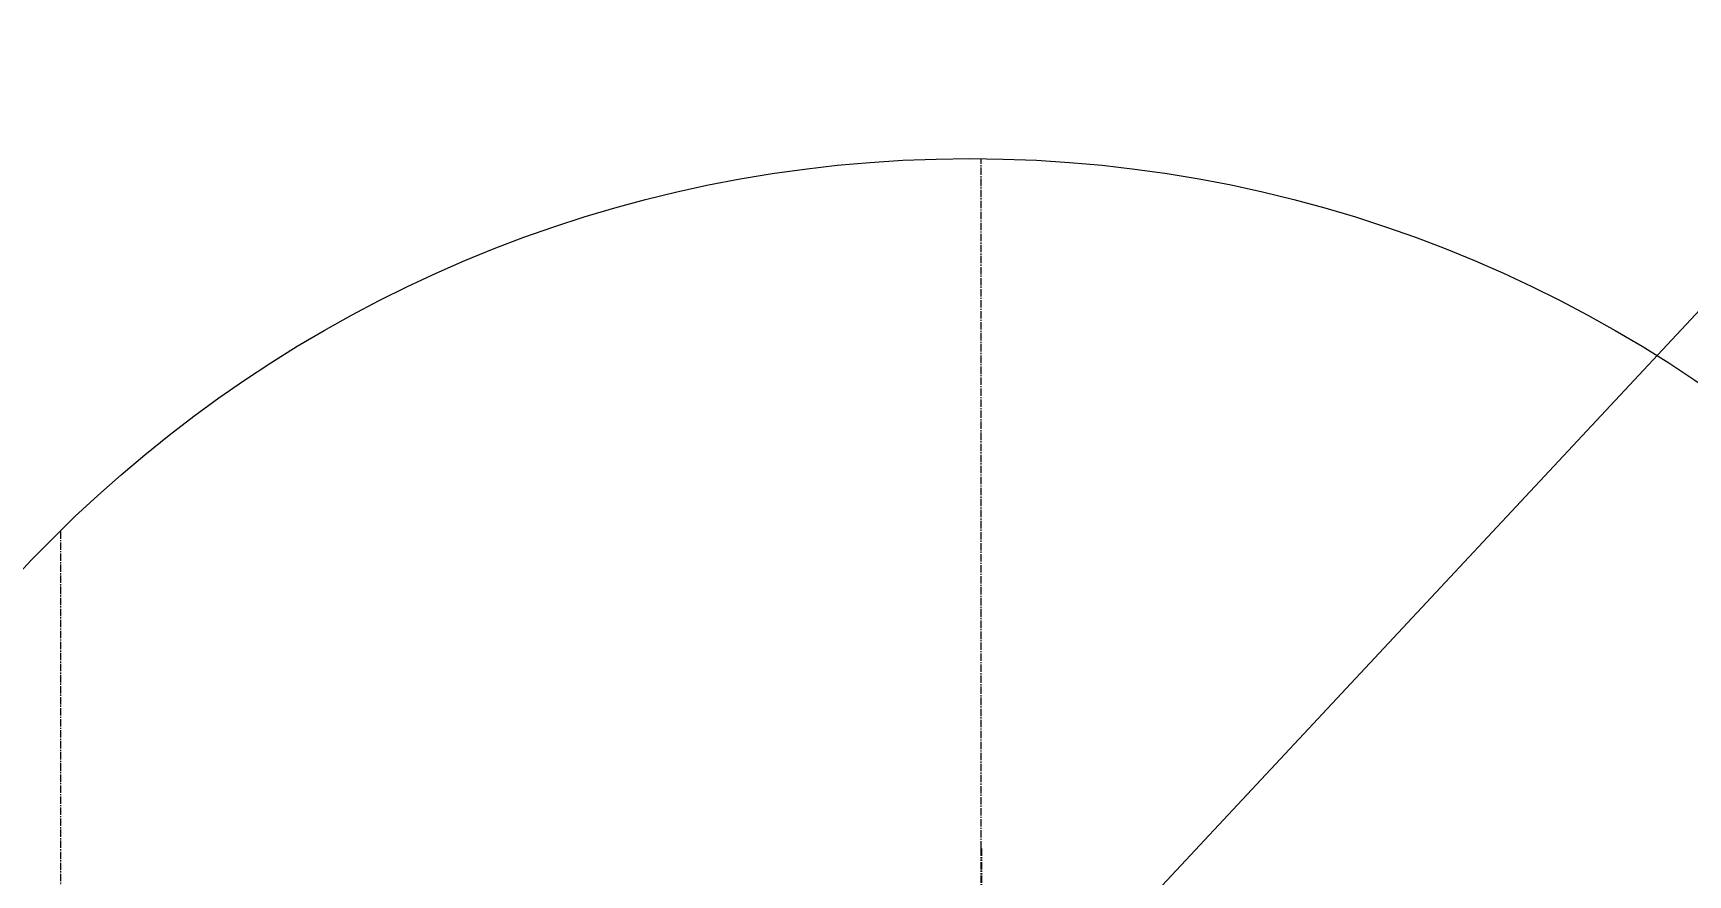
# Model space of a CAD drawing. Header units: millimetres. Extents: x -50460 to 50460, y -35640 to 35640.
# Drawn here: x 22964 to 25661, y 15449 to 16821 of the extents above; entities that cross this region are included whole.
import ezdxf

# ---------------------------------------------------------------- set-up
doc = ezdxf.new("R2010")
doc.units = ezdxf.units.MM
doc.linetypes.add('双点画线', pattern=[22, 12, -2, 2, -2, 2, -2])
doc.linetypes.add('点画线', pattern=[18, 12, -2, 2, -2])
doc.layers.get('0').update_dxf_attribs({"lineweight": 35})
for name, color, linetype, lineweight in [('7', 30, '双点画线', 18), ('中心线层', 1, '点画线', 18), ('尺寸线层', 4, 'Continuous', 18)]:
    doc.layers.add(name, color=color, linetype=linetype, lineweight=lineweight)
doc.styles.get("Standard").update_dxf_attribs({"font": ''})
doc.styles.get('Standard').set_extended_font_data('宋体')
doc.dimstyles.new('AM_DEMATIC$0', dxfattribs={"dimscale": 120, "dimtxt": 3, "dimasz": 1.5, "dimexe": 1, "dimexo": 0, "dimgap": 1, "dimtad": 1, "dimdsep": 46, "dimtxsty": 'Standard', "dimblk": '_CAXARROW', "dimcen": 0, "dimdle": 3, "dimclrd": 256, "dimclre": 256, "dimclrt": 2, "dimadec": 0, "dimazin": 2, "dimtfac": 0.7071067811865475, "dimtdec": 3, "dimtmove": 0, "dimatfit": 3, "dimfxl": 1, "dimfrac": 2, "dimtolj": 1, "dimlwd": 18, "dimarcsym": 0})

# ---------------------------------------------------------------- blocks, each defined once
blk = doc.blocks.new('*X1180')
at = {"layer": '7', "linetype": '双点画线', "lineweight": 25}
blk.add_line((18.59611177860279, 989.0211509680375), (18.59611177860643, -287.1945643817526), dxfattribs=at)
at = {"layer": '中心线层', "linetype": '点画线', "lineweight": 18}
for p, q in [((18.59611177860279, 989.0211509680375), (18.59611177860279, 2113.646481408578)), ((-1481.403888221394, -666.0171504463542), (-1481.403888221397, 1507.743275132267))]:
    blk.add_line(p, q, dxfattribs=at)
at = {"layer": '尺寸线层'}
blk.add_circle((0, 0), 2113.728285221186, dxfattribs=at)
blk = doc.blocks.new('*X1184')
at = {"layer": '尺寸线层', "linetype": 'Continuous', "lineweight": 18, "transparency": 16777216}
for points in [[(27392.98051196461, 15416.93503330375), (27415.48051196461, 15236.93503330375), (27370.48051196461, 15236.93503330375)], [(27392.98051196461, 14688.43502905694), (27415.48051196461, 14868.43502905694), (27370.48051196461, 14868.43502905694)]]:
    blk.add_hatch(color=256, dxfattribs=at).paths.add_polyline_path(points, flags=0)
at = {"layer": '尺寸线层', "transparency": 16777216}
for p, q in [((24731.19963968561, 15416.93503330375), (27512.98051196461, 15416.93503330375)), ((25258.94963968528, 14688.43502905694), (27512.98051196461, 14688.43502905694))]:
    blk.add_line(p, q, dxfattribs=at)
at = {"layer": '尺寸线层', "linetype": 'Continuous', "lineweight": 18, "transparency": 16777216}
blk.add_line((27392.98051196461, 15416.93503330375), (27392.98051196461, 14688.43502905694), dxfattribs=at)
at = {"layer": '尺寸线层', "color": 2, "transparency": 16777216, "insert": (27082.98051196462, 15102.3279640918), "char_height": 360.0000000000001, "width": 1844, "attachment_point": 5, "rotation": 90, "line_spacing_factor": 1.37}
blk.add_mtext('≥55', dxfattribs=at)
blk = doc.blocks.new('_CAXARROW')
blk.add_hatch(color=0).paths.add_polyline_path([(0, 0), (-1, 0.125), (-1, -0.125)], flags=0)
blk = doc.blocks.new('*X1186')
at = {"layer": '尺寸线层'}
blk.add_line((24542.89076566356, 15152.02204571265), (26428.63331883736, 17172.27089522751), dxfattribs=at)

msp = doc.modelspace()

# ---------------------------------------------------------------- block references
at = {"layer": '尺寸线层'}
for name, p in [('*X1186', (0, 0)), ('*X1180', (24490.35352790694, 14502.95218375007))]:
    msp.add_blockref(name, p, dxfattribs=at)

# ---------------------------------------------------------------- dimensions: what is measured, and where the dimension line sits
dim = msp.add_linear_dim(base=(27392.98051196461, 14688.43502905694), p1=(24731.19963968561, 15416.93503330375), p2=(25258.94963968528, 14688.43502905694), angle=270, text='≥55', dimstyle='AM_DEMATIC$0', override={"dimsah": 1, "dimtfill": 1, "dimtzin": 8}, dxfattribs=at)
dim.commit()
dim.dimension.update_dxf_attribs({"geometry": '*X1184', "text_midpoint": (27392.98051196461, 15086.3279640918), "dimtype": 160})

doc.saveas('drawing.dxf')
